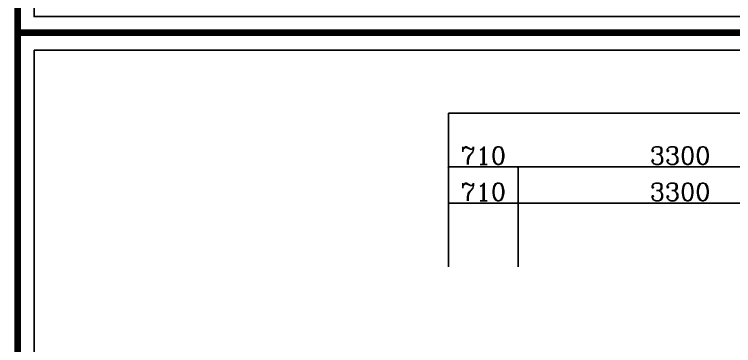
# Model space of a CAD drawing. Header units: millimetres. Extents: x 450898 to 739469, y -912654 to -458543.
# Drawn here: x 450898 to 458226, y -863240 to -859866 of the extents above; entities that cross this region are included whole.
import ezdxf

# ---------------------------------------------------------------- set-up
doc = ezdxf.new("R2010")
doc.units = ezdxf.units.MM
doc.header["$MEASUREMENT"] = 0
doc.header["$PDMODE"] = 3
doc.layers.get('0').update_dxf_attribs({"linetype": 'CONTINUOUS'})
doc.layers.get('DEFPOINTS').update_dxf_attribs({"linetype": 'CONTINUOUS'})
doc.layers.add('TOP', color=7, linetype='CONTINUOUS')
doc.layers.add('门窗', color=4, linetype='CONTINUOUS', lineweight=13)
doc.styles.get("Standard").update_dxf_attribs({"font": 'complex.shx', "bigfont": 'hzxy.shx'})
doc.dimstyles.new('LMDIM40', dxfattribs={"dimtxt": 80, "dimasz": 20, "dimexe": 0, "dimexo": 0, "dimgap": 25, "dimtad": 1, "dimdec": 0, "dimzin": 0, "dimdsep": 46, "dimtxsty": 'Standard', "dimblk1": 'DOT', "dimblk2": 'DOT', "dimsah": 1, "dimcen": 0, "dimclrd": 2, "dimclre": 2, "dimclrt": 2, "dimadec": 0, "dimazin": 0, "dimtfac": 1, "dimtdec": 0, "dimtmove": 2, "dimatfit": 3, "dimldrblk": 'DOT', "dimfxl": 0, "dimtolj": 1, "dimtzin": 0, "dimarcsym": 0})

# ---------------------------------------------------------------- blocks, each defined once
blk = doc.blocks.new('TRYR')
at = {"const_width": 73}
blk.add_lwpolyline([(501238.7, -866832.8), (527605.1, -866831.4), (527605.1, -847695.7), (501238.7, -847697.1)], close=True, dxfattribs=at)
at = {"color": 4}
blk.add_lwpolyline([(501422, -847892.3), (501422, -866653.4), (523535.4, -866652), (523535.4, -847890.9)], close=True, dxfattribs=at)
blk = doc.blocks.new('_ArchTick')
at = {"color": 0, "linetype": 'ByBlock', "const_width": 0.15}
blk.add_lwpolyline([(-0.5, -0.5), (0.5, 0.5)], dxfattribs=at)
blk = doc.blocks.new('*D484')
at = {"layer": 'DEFPOINTS', "color": 0}
for p in [(456030.2, -861789), (455320.2, -862438.8), (456030.2, -862438.8)]:
    blk.add_point(p, dxfattribs=at)
at = {"layer": '门窗', "color": 2, "lineweight": -2}
for p, q in [((455320.2, -862438.8), (455320.2, -861789)), ((455320.2, -861789), (456030.2, -861789)), ((456030.2, -862438.8), (456030.2, -861789))]:
    blk.add_line(p, q, dxfattribs=at)
at = {"layer": '门窗', "color": 2, "lineweight": -2, "xscale": 20, "yscale": 20, "zscale": 20, "rotation": 180}
blk.add_blockref('_ArchTick', (455320.2, -861789), dxfattribs=at)
at = {"layer": '门窗', "color": 2, "lineweight": -2, "xscale": 20, "yscale": 20, "zscale": 20}
blk.add_blockref('_ArchTick', (456030.2, -861789), dxfattribs=at)
at = {"layer": '门窗', "color": 2, "insert": (455675.2, -861674), "char_height": 180, "attachment_point": 5}
blk.add_mtext('\\A1;710', dxfattribs=at)
blk = doc.blocks.new('_DOT')
at = {"color": 0, "linetype": 'ByBlock'}
blk.add_line((-0.5, 0), (-1, 0), dxfattribs=at)
at = {"color": 0, "linetype": 'ByBlock', "const_width": 0.5}
blk.add_lwpolyline([(-0.25, 0, 1), (0.25, 0, 1)], format="xyb", close=True, dxfattribs=at)
blk = doc.blocks.new('DOT')
at = {"color": 0, "linetype": 'ByBlock'}
blk.add_line((-0.35, 0), (-1, 0), dxfattribs=at)
at = {"color": 0, "linetype": 'ByBlock', "const_width": 0.35}
blk.add_lwpolyline([(-0.175, 0, 1), (0.175, 0, 1)], format="xyb", close=True, dxfattribs=at)
blk = doc.blocks.new('*D485')
at = {"layer": 'DEFPOINTS', "color": 0}
for p in [(459330.2, -861789), (456030.2, -862438.8), (459330.2, -862438.8)]:
    blk.add_point(p, dxfattribs=at)
at = {"layer": '门窗', "color": 2, "lineweight": -2}
for p, q in [((456030.2, -862438.8), (456030.2, -861789)), ((456030.2, -861789), (459330.2, -861789)), ((459330.2, -862438.8), (459330.2, -861789))]:
    blk.add_line(p, q, dxfattribs=at)
at = {"layer": '门窗', "color": 2, "lineweight": -2, "xscale": 20, "yscale": 20, "zscale": 20, "rotation": 180}
blk.add_blockref('_ArchTick', (456030.2, -861789), dxfattribs=at)
at = {"layer": '门窗', "color": 2, "lineweight": -2, "xscale": 20, "yscale": 20, "zscale": 20}
blk.add_blockref('_ArchTick', (459330.2, -861789), dxfattribs=at)
at = {"layer": '门窗', "color": 2, "insert": (457680.2, -861674), "char_height": 180, "attachment_point": 5}
blk.add_mtext('\\A1;3300', dxfattribs=at)
blk = doc.blocks.new('*D491')
at = {"layer": 'DEFPOINTS', "color": 0}
for p in [(456030.2, -861419.5), (455320.2, -862438.8), (456030.2, -862438.8)]:
    blk.add_point(p, dxfattribs=at)
at = {"layer": '门窗', "color": 2, "lineweight": -2}
for p, q in [((455320.2, -862438.8), (455320.2, -861419.5)), ((455320.2, -861419.5), (456030.2, -861419.5)), ((456030.2, -862438.8), (456030.2, -861419.5))]:
    blk.add_line(p, q, dxfattribs=at)
at = {"layer": '门窗', "color": 2, "lineweight": -2, "xscale": 20, "yscale": 20, "zscale": 20, "rotation": 180}
blk.add_blockref('_ArchTick', (455320.2, -861419.5), dxfattribs=at)
at = {"layer": '门窗', "color": 2, "lineweight": -2, "xscale": 20, "yscale": 20, "zscale": 20}
blk.add_blockref('_ArchTick', (456030.2, -861419.5), dxfattribs=at)
at = {"layer": '门窗', "color": 2, "insert": (455675.2, -861304.5), "char_height": 180, "attachment_point": 5}
blk.add_mtext('\\A1;710', dxfattribs=at)
blk = doc.blocks.new('*D492')
at = {"layer": 'DEFPOINTS', "color": 0}
for p in [(459330.2, -861419.5), (456030.2, -862438.8), (459330.2, -862438.8)]:
    blk.add_point(p, dxfattribs=at)
at = {"layer": '门窗', "color": 2, "lineweight": -2}
for p, q in [((456030.2, -862438.8), (456030.2, -861419.5)), ((456030.2, -861419.5), (459330.2, -861419.5)), ((459330.2, -862438.8), (459330.2, -861419.5))]:
    blk.add_line(p, q, dxfattribs=at)
at = {"layer": '门窗', "color": 2, "lineweight": -2, "xscale": 20, "yscale": 20, "zscale": 20, "rotation": 180}
blk.add_blockref('_ArchTick', (456030.2, -861419.5), dxfattribs=at)
at = {"layer": '门窗', "color": 2, "lineweight": -2, "xscale": 20, "yscale": 20, "zscale": 20}
blk.add_blockref('_ArchTick', (459330.2, -861419.5), dxfattribs=at)
at = {"layer": '门窗', "color": 2, "insert": (457680.2, -861304.5), "char_height": 180, "attachment_point": 5}
blk.add_mtext('\\A1;3300', dxfattribs=at)
blk = doc.blocks.new('*D466')
at = {"layer": 'DEFPOINTS', "color": 0}
for p in [(466970.2, -860872.1), (455320.2, -862438.8), (466970.2, -862438.8)]:
    blk.add_point(p, dxfattribs=at)
at = {"layer": '门窗', "color": 2, "lineweight": -2}
for p, q in [((455320.2, -862438.8), (455320.2, -860872.1)), ((455320.2, -860872.1), (466970.2, -860872.1)), ((466970.2, -862438.8), (466970.2, -860872.1))]:
    blk.add_line(p, q, dxfattribs=at)
at = {"layer": '门窗', "color": 2, "lineweight": -2, "xscale": 20, "yscale": 20, "zscale": 20, "rotation": 180}
blk.add_blockref('_ArchTick', (455320.2, -860872.1), dxfattribs=at)
at = {"layer": '门窗', "color": 2, "lineweight": -2, "xscale": 20, "yscale": 20, "zscale": 20}
blk.add_blockref('_ArchTick', (466970.2, -860872.1), dxfattribs=at)
at = {"layer": '门窗', "color": 2, "insert": (461145.2, -860757.1), "char_height": 180, "attachment_point": 5}
blk.add_mtext('\\A1;11650', dxfattribs=at)

msp = doc.modelspace()

# ---------------------------------------------------------------- block references
at = {"layer": 'TOP', "xscale": 0.9156765649033163, "yscale": 0.9156765649033163, "zscale": 0.9156765649033163}
for p in [(-8040.9, -66315.3), (-8039.9, -83837.4)]:
    msp.add_blockref('TRYR', p, dxfattribs=at)

# ---------------------------------------------------------------- dimensions: what is measured, and where the dimension line sits
at = {"layer": '门窗'}
for base, p1, p2, picture, middle in [((466970.2, -860872.1), (455320.2, -862438.8), (466970.2, -862438.8), '*D466', (461145.2, -860757.1)), ((456030.2, -861419.5), (455320.2, -862438.8), (456030.2, -862438.8), '*D491', (455675.2, -861304.5)), ((459330.2, -861419.5), (456030.2, -862438.8), (459330.2, -862438.8), '*D492', (457680.2, -861304.5)), ((456030.2, -861789), (455320.2, -862438.8), (456030.2, -862438.8), '*D484', (455675.2, -861674)), ((459330.2, -861789), (456030.2, -862438.8), (459330.2, -862438.8), '*D485', (457680.2, -861674))]:
    dim = msp.add_linear_dim(base=base, p1=p1, p2=p2, dimstyle='LMDIM40', override={"dimtxt": 180, "dimblk": 'ArchTick', "dimsah": 0, "dimldrblk": 'DOT'}, dxfattribs=at)
    dim.commit()
    dim.dimension.update_dxf_attribs({"geometry": picture, "text_midpoint": middle})

doc.saveas('drawing.dxf')
